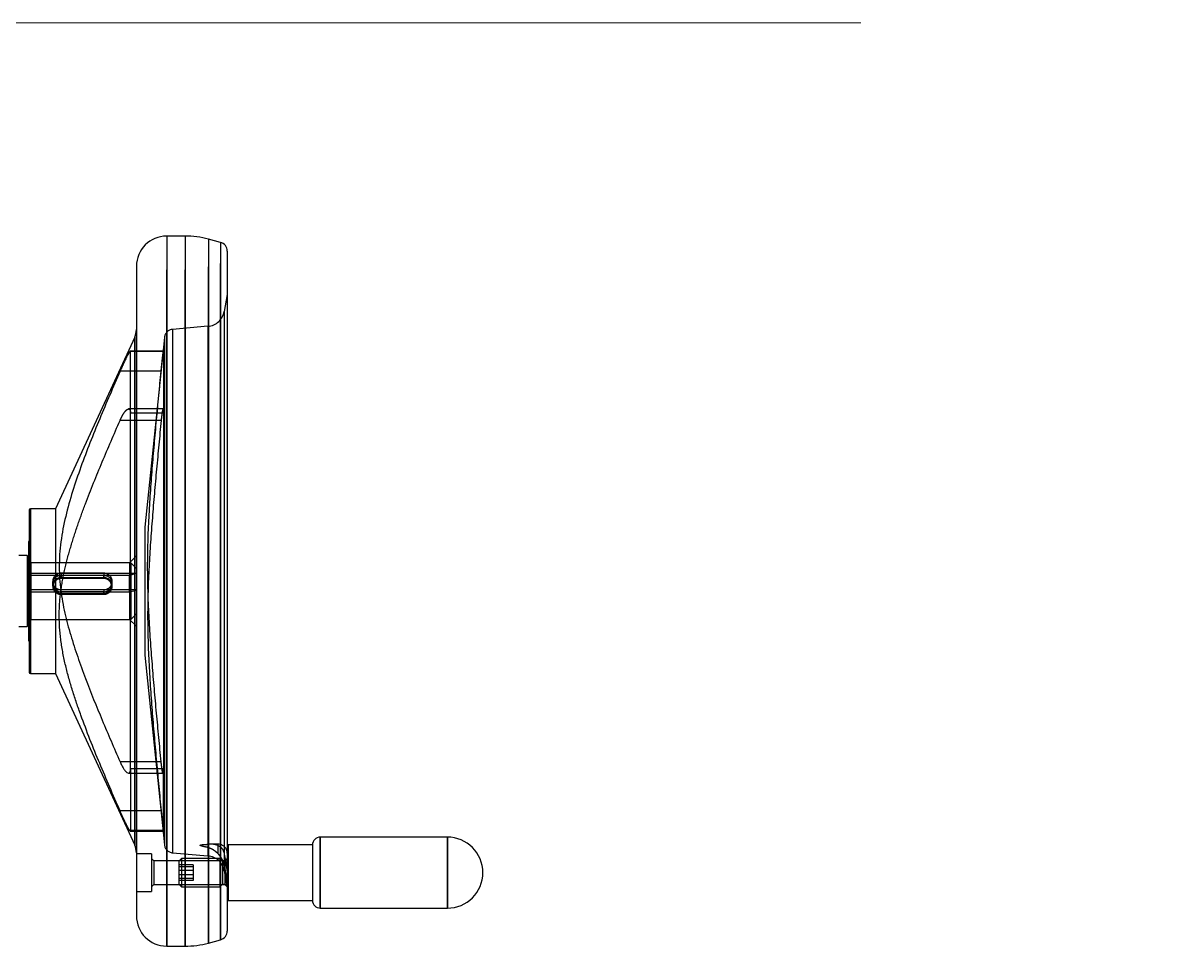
# Model space of a CAD drawing. Header units: metres. Extents: x 0 to 63075, y 0 to 44550.
# Drawn here: x 14228.5 to 14631.4, y 26827.5 to 27152.6 of the extents above; entities that cross this region are included whole.
import ezdxf

# ---------------------------------------------------------------- set-up
doc = ezdxf.new("R2010")
doc.units = ezdxf.units.M
doc.header["$LTSCALE"] = 75
for name, pattern in [('CENTER2', [28.575, 19.05, -3.175, 3.175, -3.175]), ('CENTERX2', [101.6, 63.5, -12.7, 12.7, -12.7]), ('HIDDEN2', [4.7625, 3.175, -1.5875])]:
    doc.linetypes.add(name, pattern=pattern)
for name, color, linetype in [('SC1', 7, 'CENTER2'), ('SDM', 7, 'Continuous'), ('SL4', 4, 'Continuous'), ('ST1', 7, 'HIDDEN2')]:
    doc.layers.add(name, color=color, linetype=linetype)

# ---------------------------------------------------------------- blocks, each defined once
blk = doc.blocks.new('A$Cb6dca9d5')
at = {"layer": 'SL4'}
for p, q in [((439.12, 337.76), (432.67, 337.76)), ((432.67, 337.76), (432.67, 246.7)), ((439.12, 337.76), (439.12, 246.7)), ((451.63, 335.54), (447.4, 336.67)), ((447.4, 336.67), (447.4, 246.41)), ((451.63, 335.54), (451.63, 246.1)), ((454, 332.45), (454, 245.26)), ((422, 327.1), (422, 243.81)), ((421.41, 302.21), (393.5, 241.76)), ((421.41, 302.21), (421.41, 237.05)), ((419.91, 297.11), (419.85, 297.19)), ((419.91, 150.15), (419.91, 297.11)), ((419.91, 290.17), (416.23, 290.17)), ((432.67, 246.7), (432.67, 87.76)), ((439.12, 246.7), (439.12, 87.76)), ((447.4, 246.41), (447.4, 88.85)), ((451.63, 246.1), (451.63, 89.99)), ((393.5, 241.76), (384.7, 241.76)), ((384.7, 241.76), (384.7, 220.64)), ((393.5, 241.76), (393.5, 220.64)), ((422, 243.81), (422, 98.43)), ((454, 245.26), (454, 93.08)), ((384.2, 241.26), (384.2, 220.5)), ((421.41, 237.05), (421.41, 123.31)), ((384.2, 230.26), (384, 230.26)), ((384, 230.26), (384, 217.51)), ((383.5, 225.26), (380.57, 225.26)), ((384, 224.76), (383.5, 225.26)), ((383.5, 225.26), (383.5, 200.26)), ((384.2, 220.5), (384.2, 184.26)), ((384.7, 220.64), (384.7, 183.76)), ((393.5, 220.64), (393.5, 183.76)), ((384, 217.51), (384, 195.26)), ((380.57, 200.26), (383.5, 200.26)), ((383.5, 200.26), (384, 200.76)), ((384, 195.26), (384.2, 195.26)), ((384.7, 183.76), (393.5, 183.76)), ((393.5, 183.76), (421.41, 123.31)), ((419.91, 152.68), (416.23, 152.68)), ((531.5, 126.13), (486.75, 126.13)), ((486.75, 126.13), (486.75, 101.6)), ((531.5, 126.13), (531.5, 101.6)), ((454.3, 120.94), (454, 120.94)), ((484, 123.38), (454.3, 123.38)), ((454.3, 123.38), (454.3, 104.25)), ((484, 123.38), (484, 104.25)), ((454, 106.32), (454.3, 106.32)), ((454.3, 104.25), (454.3, 103.88)), ((454.3, 103.88), (484, 103.88)), ((484, 104.25), (484, 103.88)), ((486.75, 101.6), (486.75, 101.13)), ((486.75, 101.13), (531.5, 101.13)), ((531.5, 101.6), (531.5, 101.13)), ((447.4, 88.85), (451.63, 89.99)), ((432.67, 87.76), (439.12, 87.76))]:
    blk.add_line(p, q, dxfattribs=at)
for centre, radius, start, end in [((432.67, 327.1), 10.67, 90, 180), ((439.12, 305.76), 32, 75, 90), ((450.8, 332.45), 3.2, 360, 75), ((415.6, 304.89), 6.4, 335.216, 0), ((384.7, 241.26), 0.5, 90, 180), ((384.7, 184.26), 0.5, 180, 270), ((486.75, 123.38), 2.75, 90, 180), ((531.5, 113.63), 12.5, 270, 90), ((415.6, 120.63), 6.4, 360, 24.784), ((486.75, 103.88), 2.75, 180, 270), ((432.67, 98.43), 10.67, 180, 270), ((450.8, 93.08), 3.2, 285, 0), ((439.12, 119.76), 32, 270, 285)]:
    blk.add_arc(centre, radius, start, end, dxfattribs=at)
for points, knots in [([(419.83, 297.22), (419.75, 297.15), (419.6, 297.01), (419.19, 296.32), (418.68, 295.38), (418.1, 294.21), (417.47, 292.91), (416.83, 291.53), (416.43, 290.62), (416.23, 290.17)], [0, 0, 0, 0, 0.142813, 0.285703, 0.428598, 0.571476, 0.714276, 0.856962, 1, 1, 1, 1]), ([(416.23, 290.17), (413.81, 284.59), (408.99, 273.45), (403.39, 259.34), (399.46, 247.86), (396.98, 239.11), (395.24, 230.2), (394.64, 221.47), (395.22, 213.05), (396.69, 205.05), (398.79, 197.24), (401.28, 189.58), (404.94, 179.58), (409.9, 167.27), (414.12, 157.55), (416.23, 152.68)], [0, 0, 0, 0, 0.125548, 0.25094, 0.313675, 0.376629, 0.439322, 0.501678, 0.558004, 0.614337, 0.670086, 0.725612, 0.781127, 0.890435, 1, 1, 1, 1]), ([(416.23, 152.68), (416.43, 152.25), (416.83, 151.38), (417.47, 150.28), (418.1, 149.41), (418.68, 148.83), (419.19, 148.58), (419.59, 148.7), (419.86, 149.2), (419.9, 149.84), (419.91, 150.15)], [0, 0, 0, 0, 0.1249753, 0.2499639, 0.3749565, 0.4998319, 0.6246811, 0.7495183, 0.8743532, 1, 1, 1, 1])]:
    blk.add_open_spline(points, degree=3, knots=knots, dxfattribs=at)
at = {"layer": 'ST1'}
for p, q in [((432.67, 87.76), (432.67, 337.76)), ((439.12, 87.76), (439.12, 337.76)), ((447.4, 88.85), (447.4, 336.67)), ((451.63, 89.99), (451.63, 335.54)), ((454, 317.23), (452.95, 311.26)), ((452.95, 311.23), (452.95, 114.27)), ((421.41, 123.31), (421.41, 302.21)), ((447.2, 306), (434.76, 304.91)), ((434.76, 304.9), (434.76, 120.63)), ((447.2, 306), (447.2, 119.53)), ((431.85, 302.05), (425, 235.26)), ((431.85, 302.02), (431.85, 123.5)), ((431.54, 297.23), (419.85, 297.23)), ((431.54, 297.11), (419.91, 297.11)), ((431.52, 297.2), (431.54, 297.11)), ((431.54, 297.11), (431.54, 150.15)), ((430.72, 290.17), (419.91, 290.17)), ((431.54, 276.89), (419.24, 276.89)), ((431.54, 275.37), (419.91, 275.37)), ((430.72, 272.84), (416.23, 272.84)), ((384.7, 183.76), (384.7, 241.76)), ((425, 235.26), (425, 218.87)), ((419.63, 222.76), (384, 222.76)), ((420, 222.76), (385, 222.76)), ((385, 202.76), (385, 222.73)), ((422, 225.14), (419.63, 222.76)), ((419.63, 222.76), (419.63, 218.24)), ((420, 222.76), (420, 202.76)), ((422, 220.76), (420, 222.76)), ((422, 218.96), (384, 218.96)), ((419.63, 218.24), (384, 218.24)), ((410.5, 219.04), (395.5, 219.04)), ((395.5, 219.04), (395.5, 217.41)), ((410.5, 218.24), (395.5, 218.24)), ((395.5, 217.48), (395.5, 218.24)), ((410.5, 219.04), (410.5, 217.41)), ((410.5, 217.48), (410.5, 218.24)), ((422, 218.91), (419.63, 218.24)), ((419.63, 212.47), (419.63, 218.24)), ((425, 218.87), (425, 190.26)), ((392.5, 216.16), (392.5, 214.53)), ((392.5, 215.48), (392.5, 214.6)), ((395.5, 217.48), (410.5, 217.48)), ((395.5, 217.17), (395.5, 217.48)), ((410.5, 217.41), (395.5, 217.41)), ((410.5, 217.17), (395.5, 217.17)), ((410.5, 217.48), (410.5, 217.17)), ((413.5, 214.53), (413.5, 216.16)), ((413.5, 214.6), (413.5, 215.48)), ((422, 213.19), (384, 213.19)), ((384, 212.47), (419.63, 212.47)), ((395.5, 213.27), (410.5, 213.27)), ((410.5, 212.47), (395.5, 212.47)), ((395.5, 211.88), (410.5, 211.88)), ((395.5, 211.88), (395.5, 211.71)), ((395.5, 211.7), (395.5, 211.71)), ((410.5, 211.71), (395.5, 211.71)), ((395.5, 211.7), (410.5, 211.7)), ((395.5, 211.64), (410.5, 211.64)), ((410.5, 213.27), (410.5, 211.64)), ((410.5, 211.71), (410.5, 212.47)), ((410.5, 211.71), (410.5, 211.88)), ((410.5, 211.71), (410.5, 211.7)), ((419.63, 212.47), (422, 213.14)), ((419.63, 212.47), (419.63, 202.76)), ((384, 202.76), (419.63, 202.76)), ((385, 202.76), (420, 202.76)), ((419.63, 202.76), (422, 200.39)), ((420, 202.76), (422, 204.76)), ((425, 190.26), (431.85, 123.48)), ((430.72, 152.68), (419.91, 152.68)), ((431.54, 150.15), (419.91, 150.15)), ((419.91, 150.07), (419.91, 128.41)), ((431.54, 128.41), (431.54, 150.15)), ((419.24, 148.63), (431.54, 148.63)), ((430.72, 135.36), (416.23, 135.36)), ((419.85, 128.29), (431.54, 128.29)), ((431.54, 128.41), (419.91, 128.41)), ((486.75, 101.13), (486.75, 126.13)), ((531.5, 101.13), (531.5, 126.13)), ((450.8, 123.63), (448.24, 123.63)), ((450.8, 120.26), (450.8, 123.63)), ((427.33, 120.3), (422, 120.3)), ((427.33, 120.3), (427.33, 115.44)), ((428.15, 117.82), (427.33, 118.63)), ((428.15, 117.82), (428.15, 114.77)), ((453.19, 117.82), (428.15, 117.82)), ((434.76, 120.62), (447.2, 119.53)), ((437.92, 118.63), (437, 117.71)), ((437, 117.71), (437, 109.71)), ((437.92, 118.63), (437.92, 108.82)), ((451.38, 118.63), (437.92, 118.63)), ((451.38, 118.63), (451.38, 108.82)), ((452.3, 117.71), (451.38, 118.63)), ((452.3, 117.71), (452.3, 109.71)), ((454, 117.71), (452.3, 117.71)), ((454, 118.63), (453.19, 117.82)), ((453.19, 117.82), (453.19, 114.77)), ((427.33, 115.44), (427.33, 106.97)), ((428.15, 114.77), (428.15, 109.44)), ((442, 116.43), (437, 116.43)), ((442, 115.65), (437, 115.65)), ((442, 114.42), (437, 114.42)), ((442, 112.85), (437, 112.85)), ((442, 116.43), (442, 114.42)), ((442, 114.42), (442, 111.62)), ((452.95, 114.26), (454, 108.3)), ((453.19, 114.77), (453.19, 109.44)), ((427.33, 108.63), (428.15, 109.44)), ((428.15, 109.44), (453.19, 109.44)), ((442, 111.62), (437, 111.62)), ((442, 110.83), (437, 110.83)), ((437, 109.71), (437, 109.55)), ((437, 109.55), (437.92, 108.63)), ((437.92, 108.82), (437.92, 108.63)), ((442, 111.62), (442, 110.83)), ((451.38, 108.63), (452.3, 109.55)), ((451.38, 108.82), (451.38, 108.63)), ((452.3, 109.71), (452.3, 109.55)), ((452.3, 109.55), (454, 109.55)), ((453.19, 109.44), (454, 108.63)), ((422, 106.97), (427.33, 106.97)), ((437.92, 108.63), (451.38, 108.63))]:
    blk.add_line(p, q, dxfattribs=at)
for centre, radius, start, end in [((446.65, 312.37), 6.4, 275, 350), ((435.04, 301.72), 3.2, 95, 174.1418), ((385, 223.76), 1, 180, 270), ((395.42, 216.16), 2.89, 88.3397, 271.6603), ((410.58, 216.16), 2.89, 268.3397, 91.6603), ((395.42, 214.6), 2.89, 88.3397, 271.6603), ((395.42, 214.53), 2.89, 88.3397, 271.6603), ((395.42, 214.53), 2.65, 88.2346, 271.7654), ((410.58, 214.6), 2.89, 268.3397, 91.6603), ((410.58, 214.53), 2.89, 268.3397, 91.6603), ((410.58, 214.53), 2.65, 268.2346, 91.7654), ((385, 201.76), 1, 90, 180), ((435.04, 123.8), 3.2, 185.8582, 265), ((450.8, 120.43), 3.2, 0, 90), ((446.65, 113.15), 6.4, 10, 85)]:
    blk.add_arc(centre, radius, start, end, dxfattribs=at)
for points, knots in [([(430.72, 290.17), (430.76, 290.63), (430.86, 291.57), (431, 293), (431.15, 294.34), (431.28, 295.51), (431.39, 296.42), (431.47, 297.05), (431.5, 297.17), (431.52, 297.22)], [0, 0, 0, 0, 0.142698, 0.285733, 0.428775, 0.571469, 0.714329, 0.857192, 1, 1, 1, 1]), ([(430.72, 152.68), (430.17, 158.39), (429.07, 169.82), (427.57, 186.98), (426.33, 204.17), (425.78, 221.42), (426.33, 238.67), (427.56, 255.87), (429.07, 273.03), (430.17, 284.45), (430.72, 290.17)], [0, 0, 0, 0, 0.124879, 0.249755, 0.374717, 0.499956, 0.625212, 0.750198, 0.875098, 1, 1, 1, 1]), ([(416.23, 272.84), (416.43, 273.28), (416.83, 274.15), (417.47, 275.24), (418.1, 276.11), (418.68, 276.7), (419.19, 276.95), (419.59, 276.82), (419.86, 276.33), (419.9, 275.69), (419.91, 275.37)], [0, 0, 0, 0, 0.124975, 0.249964, 0.374956, 0.499832, 0.624681, 0.749518, 0.874353, 1, 1, 1, 1]), ([(431.39, 276.88), (431.39, 276.88), (431.36, 276.94), (431.28, 276.72), (431.15, 276.2), (431, 275.31), (430.86, 274.18), (430.76, 273.29), (430.72, 272.84)], [0, 0, 0, 0, 0.0109054, 0.2088436, 0.406744, 0.604611, 0.8027373, 1, 1, 1, 1]), ([(416.23, 135.36), (413.81, 140.93), (408.99, 152.08), (403.39, 166.19), (399.46, 177.66), (396.98, 186.41), (395.24, 195.32), (394.64, 204.06), (395.22, 212.48), (396.69, 220.47), (398.79, 228.28), (401.28, 235.95), (404.94, 245.95), (409.9, 258.26), (414.12, 267.98), (416.23, 272.84)], [0, 0, 0, 0, 0.125548, 0.25094, 0.313675, 0.376629, 0.439322, 0.501678, 0.558004, 0.614337, 0.670086, 0.725612, 0.781127, 0.890435, 1, 1, 1, 1]), ([(430.72, 272.84), (430.17, 267.13), (429.07, 255.71), (427.57, 238.55), (426.33, 221.36), (425.78, 204.11), (426.33, 186.85), (427.56, 169.66), (429.07, 152.5), (430.17, 141.07), (430.72, 135.36)], [0, 0, 0, 0, 0.124879, 0.249755, 0.374717, 0.499956, 0.625212, 0.750198, 0.875098, 1, 1, 1, 1]), ([(395.5, 218.24), (395.17, 218.21), (394.51, 218.16), (393.63, 217.72), (392.94, 217.06), (392.53, 216.18), (392.46, 215.21), (392.71, 214.26), (393.26, 213.42), (394.06, 212.78), (394.86, 212.5), (395.35, 212.47), (395.5, 212.47)], [0, 0, 0, 0, 0.104038, 0.207959, 0.314868, 0.423943, 0.529873, 0.632457, 0.736269, 0.844079, 0.952872, 1, 1, 1, 1]), ([(410.5, 212.47), (410.83, 212.5), (411.49, 212.57), (412.37, 213.08), (413.06, 213.83), (413.47, 214.77), (413.54, 215.75), (413.29, 216.66), (412.74, 217.42), (411.94, 217.97), (411.14, 218.21), (410.65, 218.23), (410.5, 218.24)], [0, 0, 0, 0, 0.104038, 0.207959, 0.314868, 0.423943, 0.529873, 0.632457, 0.736269, 0.844079, 0.952872, 1, 1, 1, 1]), ([(431.54, 150.15), (431.53, 149.85), (431.53, 149.25), (431.47, 148.74), (431.39, 148.57), (431.28, 148.78), (431.15, 149.34), (431, 150.21), (430.86, 151.34), (430.76, 152.24), (430.72, 152.68)], [0, 0, 0, 0, 0.125039, 0.250083, 0.37513, 0.500179, 0.625205, 0.750209, 0.875377, 1, 1, 1, 1]), ([(419.85, 128.33), (419.84, 128.32), (419.81, 128.26), (419.59, 128.56), (419.2, 129.19), (418.68, 130.15), (418.1, 131.32), (417.47, 132.62), (416.83, 134), (416.43, 134.9), (416.23, 135.36)], [0, 0, 0, 0, 0.032185, 0.170402, 0.308692, 0.446989, 0.585268, 0.723472, 0.861565, 1, 1, 1, 1]), ([(430.72, 135.36), (430.76, 134.89), (430.86, 133.96), (431, 132.53), (431.15, 131.19), (431.28, 130.02), (431.39, 129.1), (431.47, 128.51), (431.52, 128.26), (431.52, 128.31), (431.52, 128.32)], [0, 0, 0, 0, 0.138918, 0.278164, 0.417417, 0.556332, 0.695408, 0.834486, 0.973512, 1, 1, 1, 1]), ([(447.2, 122.49), (446.66, 122.59), (445.85, 122.74), (445, 122.97), (444.66, 123.1), (444.54, 123.19), (444.5, 123.25), (444.52, 123.31), (444.63, 123.38), (444.96, 123.46), (445.83, 123.56), (446.65, 123.59), (447.2, 123.61)], [0, 0, 0, 0, 0.2462589, 0.3705198, 0.4330709, 0.4648509, 0.4966135, 0.5282605, 0.5599428, 0.6231828, 0.7487849, 1, 1, 1, 1]), ([(450.8, 123.2), (450.28, 123.36), (449.51, 123.6), (448.32, 123.64), (447.58, 123.62), (447.2, 123.61)], [0, 0, 0, 0, 0.498548, 0.748874, 1, 1, 1, 1]), ([(447.2, 122.49), (447.58, 122.39), (448.32, 122.18), (449.51, 121.48), (450.28, 120.75), (450.8, 120.26)], [0, 0, 0, 0, 0.250171, 0.49994, 1, 1, 1, 1]), ([(450.8, 123.2), (451.04, 123.07), (451.51, 122.83), (452.4, 121.95), (452.73, 121.01), (452.95, 120.38)], [0, 0, 0, 0, 0.249889, 0.500122, 1, 1, 1, 1]), ([(452.95, 116.14), (452.73, 116.93), (452.4, 118.12), (451.51, 119.45), (451.04, 119.99), (450.8, 120.26)], [0, 0, 0, 0, 0.498196, 0.74849, 1, 1, 1, 1]), ([(454, 114.24), (454, 114.28), (454, 114.34), (453.97, 114.54), (453.92, 114.97), (453.78, 115.94), (453.54, 117.37), (453.24, 119), (453.04, 119.92), (452.95, 120.38)], [0, 0, 0, 0, 0.0317031, 0.0632988, 0.1257766, 0.2516826, 0.5011325, 0.753239, 1, 1, 1, 1]), ([(452.95, 116.14), (453.04, 115.59), (453.24, 114.46), (453.54, 112.81), (453.78, 111.56), (453.92, 110.89), (453.97, 110.66), (454, 110.59), (454, 110.61), (454, 110.61)], [0, 0, 0, 0, 0.2458192, 0.4985394, 0.7479744, 0.8740187, 0.9368904, 0.968515, 1, 1, 1, 1])]:
    blk.add_open_spline(points, degree=3, knots=knots, dxfattribs=at)

msp = doc.modelspace()

# ---------------------------------------------------------------- linework, layer by layer
at = {"layer": 'SC1', "color": 7, "linetype": 'CENTERX2', "lineweight": 9}
msp.add_line((22143.58, 27152.59), (6381.38, 27152.59), dxfattribs=at)

# ---------------------------------------------------------------- block references
at = {"layer": 'SDM'}
msp.add_blockref('A$Cb6dca9d5', (13846.47, 26739.77), dxfattribs=at)

doc.saveas('drawing.dxf')
